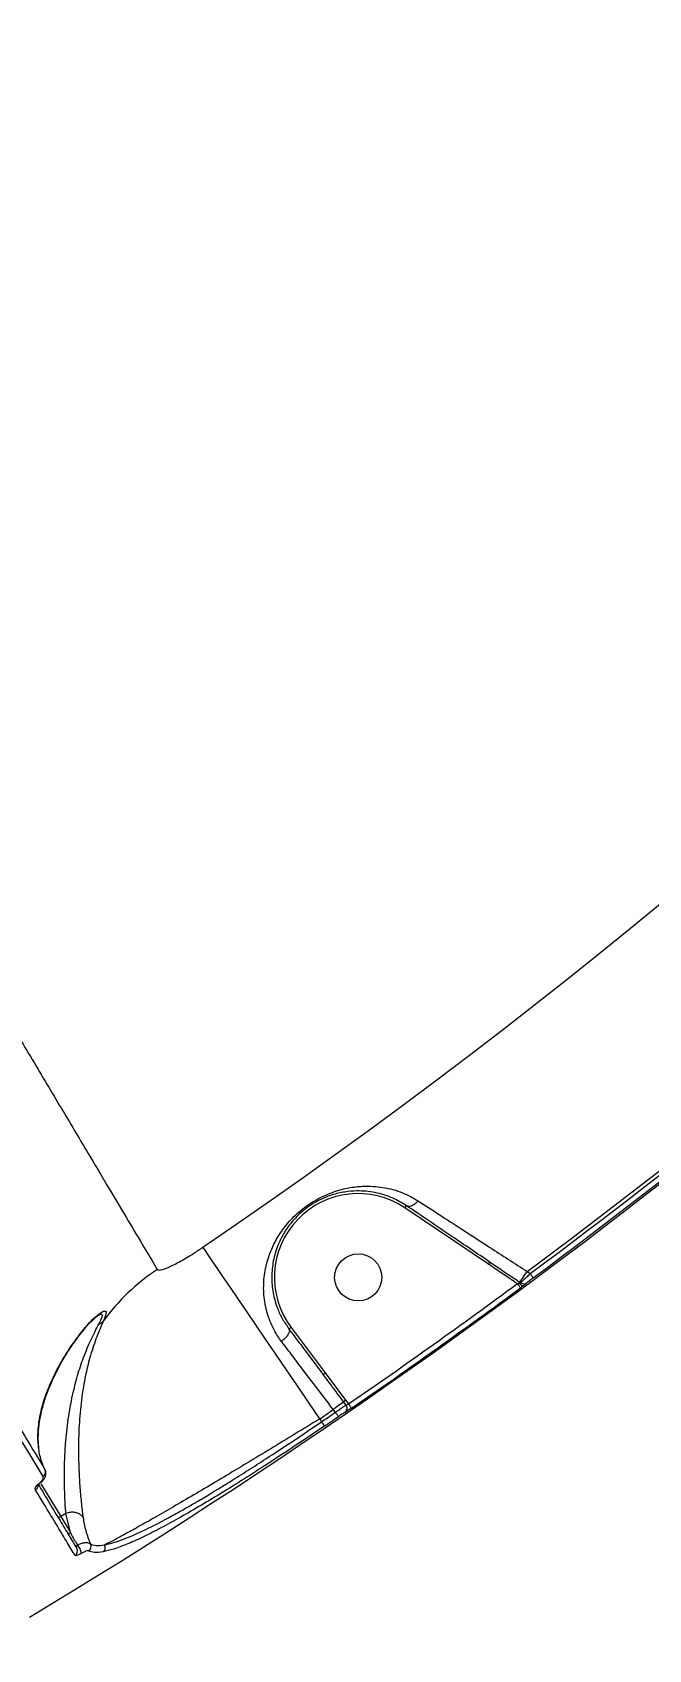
# Model space of a CAD drawing. Header units: millimetres. Extents: x -10374 to 11119, y -8221 to 9433.
# Drawn here: x 1317.5 to 1435.2, y -2514.5 to -2205.8 of the extents above; entities that cross this region are included whole.
import ezdxf

# ---------------------------------------------------------------- set-up
doc = ezdxf.new("R2010")
doc.units = ezdxf.units.MM
for name, color, linetype in [('DIKOM_ОБЪЕКТ', 7, 'Continuous'), ('DIKOM_РАЗМЕР_ЗОНА', 7, 'Continuous'), ('DIKOM_РАЗМЕР_ОБЪЕКТА', 7, 'Continuous')]:
    doc.layers.add(name, color=color, linetype=linetype)
doc.styles.add('style1', font='arial.ttf', dxfattribs={"width": 0.8})
doc.dimstyles.new('1-50', dxfattribs={"dimtxt": 300, "dimasz": 200, "dimexe": 100, "dimexo": 0, "dimgap": 100, "dimtad": 0, "dimdec": 0, "dimtxsty": 'style1', "dimcen": 0, "dimclrd": 7, "dimclre": 7, "dimadec": 1, "dimazin": 2, "dimtfac": 1, "dimtdec": 0, "dimtmove": 1, "dimatfit": 3, "dimfxl": 0, "dimlwd": 25, "dimlwe": 18, "dimarcsym": 0})

# ---------------------------------------------------------------- blocks, each defined once
blk = doc.blocks.new('*D16')
at = {"layer": 'Defpoints', "color": 0, "transparency": 16777216}
for p in [(-9045.1, 5161.67), (3694.49, 5161.67), (1813.16, -6719.94)]:
    blk.add_point(p, dxfattribs=at)
at = {"layer": 'DIKOM_РАЗМЕР_ОБЪЕКТА', "color": 7, "lineweight": 18, "transparency": 16777216}
for p, q in [((3694.49, 5161.67), (-9145.1, 5161.67)), ((1813.16, -6719.94), (-9145.1, -6719.94))]:
    blk.add_line(p, q, dxfattribs=at)
at = {"layer": 'DIKOM_РАЗМЕР_ОБЪЕКТА', "color": 7, "lineweight": 25, "transparency": 16777216}
for p, q in [((-9045.1, 4961.67), (-9045.1, -0.45)), ((-9045.1, -6519.94), (-9045.1, -1080.23))]:
    blk.add_line(p, q, dxfattribs=at)
at = {"layer": 'DIKOM_РАЗМЕР_ОБЪЕКТА', "color": 7, "transparency": 16777216}
for points in [[(-9078.43, 4961.67), (-9011.76, 4961.67), (-9045.1, 5161.67)], [(-9078.43, -6519.94), (-9011.76, -6519.94), (-9045.1, -6719.94)]]:
    blk.add_solid(points, dxfattribs=at)
at = {"layer": 'DIKOM_РАЗМЕР_ОБЪЕКТА', "color": 0, "transparency": 16777216, "insert": (-9045.1, -540.34), "char_height": 300, "attachment_point": 5, "rotation": 90, "style": 'style1'}
blk.add_mtext('11900', dxfattribs=at)
blk = doc.blocks.new('*D14')
at = {"layer": 'Defpoints', "color": 0, "transparency": 16777216}
for p in [(-7515.85, 9236.32), (11119.43, -1423.4), (-7515.85, -2401.58)]:
    blk.add_point(p, dxfattribs=at)
at = {"layer": 'DIKOM_РАЗМЕР_ЗОНА', "color": 7, "lineweight": 18, "transparency": 16777216}
for p, q in [((-7515.85, -2401.58), (-7515.85, 9336.32)), ((11119.43, -1423.4), (11119.43, 9336.32))]:
    blk.add_line(p, q, dxfattribs=at)
at = {"layer": 'DIKOM_РАЗМЕР_ЗОНА', "color": 7, "lineweight": 25, "transparency": 16777216}
for p, q in [((-7315.85, 9236.32), (77.56, 9236.32)), ((10919.43, 9236.32), (1157.34, 9236.32))]:
    blk.add_line(p, q, dxfattribs=at)
at = {"layer": 'DIKOM_РАЗМЕР_ЗОНА', "color": 7, "transparency": 16777216}
for points in [[(-7315.85, 9269.65), (-7315.85, 9202.98), (-7515.85, 9236.32)], [(10919.43, 9269.65), (10919.43, 9202.98), (11119.43, 9236.32)]]:
    blk.add_solid(points, dxfattribs=at)
at = {"layer": 'DIKOM_РАЗМЕР_ЗОНА', "color": 0, "transparency": 16777216, "insert": (617.45, 9236.32), "char_height": 300, "attachment_point": 5, "style": 'style1'}
blk.add_mtext('18650', dxfattribs=at)
blk = doc.blocks.new('*D13')
at = {"layer": 'Defpoints', "color": 0, "transparency": 16777216}
for p in [(-10176.97, 7112.81), (3082.33, 7112.81), (2015.48, -8221.4)]:
    blk.add_point(p, dxfattribs=at)
at = {"layer": 'DIKOM_РАЗМЕР_ЗОНА', "color": 7, "lineweight": 18, "transparency": 16777216}
for p, q in [((3082.33, 7112.81), (-10276.97, 7112.81)), ((2015.48, -8221.4), (-10276.97, -8221.4))]:
    blk.add_line(p, q, dxfattribs=at)
at = {"layer": 'DIKOM_РАЗМЕР_ЗОНА', "color": 7, "lineweight": 25, "transparency": 16777216}
for p, q in [((-10176.97, 6912.81), (-10176.97, -14.41)), ((-10176.97, -8021.4), (-10176.97, -1094.19))]:
    blk.add_line(p, q, dxfattribs=at)
at = {"layer": 'DIKOM_РАЗМЕР_ЗОНА', "color": 7, "transparency": 16777216}
for points in [[(-10210.3, 6912.81), (-10143.64, 6912.81), (-10176.97, 7112.81)], [(-10210.3, -8021.4), (-10143.64, -8021.4), (-10176.97, -8221.4)]]:
    blk.add_solid(points, dxfattribs=at)
at = {"layer": 'DIKOM_РАЗМЕР_ЗОНА', "color": 0, "transparency": 16777216, "insert": (-10176.97, -554.3), "char_height": 300, "attachment_point": 5, "rotation": 90, "style": 'style1'}
blk.add_mtext('15300', dxfattribs=at)

msp = doc.modelspace()

# ---------------------------------------------------------------- linework, layer by layer
at = {"layer": 'DIKOM_ОБЪЕКТ', "color": 7, "linetype": 'Continuous', "lineweight": 15}
for p, q in [((1404.6, -2440.94), (1388.63, -2430.14)), ((1410.61, -2444.36), (1410.8, -2444.49)), ((1411.99, -2442.32), (1412.57, -2442.71)), ((1366.92, -2453.01), (1373.46, -2461.67)), ((1373.46, -2461.67), (1377.35, -2466.88)), ((1375.39, -2469.19), (1374.99, -2468.67)), ((1377.43, -2467.8), (1376.96, -2467.18)), ((1377.35, -2466.88), (1377.89, -2467.59)), ((1372.41, -2470.43), (1372.75, -2471)), ((1323.96, -2488.49), (1322.96, -2489.09)), ((1322.96, -2489.09), (1324.8, -2492.16)), ((1323.96, -2488.49), (1323.96, -2488.49)), ((1324.8, -2492.16), (1323.96, -2488.49))]:
    msp.add_line(p, q, dxfattribs=at)
at = {"layer": 'DIKOM_ОБЪЕКТ', "color": 7, "linetype": 'Continuous', "lineweight": 15, "flags": 128}
for points in [[(1372.41, -2470.43), (1370.26, -2467.27), (1368.14, -2464.15), (1366.05, -2461.08), (1364.02, -2458.1), (1362.06, -2455.23), (1360.21, -2452.49), (1358.46, -2449.92), (1356.84, -2447.54), (1355.36, -2445.37), (1354.04, -2443.43), (1352.88, -2441.73), (1351.9, -2440.29), (1351.11, -2439.13), (1350.52, -2438.25), (1350.12, -2437.67)], [(1410.13, -2444.63), (1410.24, -2444.78), (1410.35, -2444.93), (1410.46, -2445.07), (1410.54, -2445.19), (1410.62, -2445.29), (1410.67, -2445.37), (1410.71, -2445.42), (1410.72, -2445.44)], [(1410.47, -2444.57), (1410.5, -2444.53), (1410.52, -2444.5), (1410.54, -2444.46), (1410.56, -2444.43), (1410.58, -2444.41), (1410.59, -2444.39), (1410.6, -2444.37), (1410.61, -2444.36)], [(1410.47, -2444.57), (1410.58, -2444.69), (1410.71, -2444.8), (1410.83, -2444.89), (1410.95, -2444.96), (1411.06, -2445), (1411.16, -2445.02), (1411.25, -2445.01), (1411.33, -2444.98)], [(1410.61, -2444.36), (1410.67, -2444.27), (1410.78, -2444.12), (1410.92, -2443.91), (1411.09, -2443.66), (1411.29, -2443.36), (1411.51, -2443.03), (1411.75, -2442.68), (1411.99, -2442.32)], [(1412.57, -2442.71), (1412.69, -2442.86), (1412.79, -2443.01), (1412.9, -2443.15), (1412.98, -2443.27), (1413.06, -2443.37), (1413.12, -2443.44), (1413.15, -2443.49), (1413.17, -2443.51)], [(1373.46, -2461.67), (1373.38, -2461.72), (1373.31, -2461.78), (1373.24, -2461.83), (1373.18, -2461.88), (1373.13, -2461.92), (1373.09, -2461.94), (1373.07, -2461.96), (1373.06, -2461.97)], [(1376.96, -2467.18), (1376.87, -2467.25), (1376.72, -2467.36), (1376.53, -2467.51), (1376.28, -2467.69), (1375.99, -2467.91), (1375.68, -2468.15), (1375.34, -2468.4), (1374.99, -2468.67)], [(1375.39, -2469.19), (1375.5, -2469.35), (1375.6, -2469.5), (1375.7, -2469.64), (1375.78, -2469.76), (1375.85, -2469.87), (1375.91, -2469.94), (1375.94, -2470), (1375.95, -2470.02)], [(1377.35, -2466.88), (1377.28, -2466.93), (1377.21, -2466.99), (1377.15, -2467.03), (1377.09, -2467.08), (1377.05, -2467.11), (1377.01, -2467.14), (1376.98, -2467.17), (1376.96, -2467.18)], [(1377.89, -2467.59), (1378, -2467.75), (1378.1, -2467.9), (1378.2, -2468.04), (1378.28, -2468.16), (1378.35, -2468.27), (1378.41, -2468.35), (1378.44, -2468.4), (1378.46, -2468.42)], [(1319.19, -2482.82), (1320, -2484.17), (1321.09, -2485.99), (1322.09, -2487.64), (1322.96, -2489.09)]]:
    msp.add_lwpolyline(points, dxfattribs=at)
at = {"layer": 'DIKOM_ОБЪЕКТ', "color": 7, "linetype": 'Continuous', "lineweight": 15}
msp.add_circle((1379.75, -2443.44), 4.5, dxfattribs=at)
for centre, radius, start, end in [((692.94, -1471.64), 1210, 301.04739, 331.95261), ((692.94, -1471.64), 1168.37, 304.22698, 328.77302), ((692.94, -1471.64), 1208, 306.52992, 311.76044), ((692.94, -1471.64), 1208.65, 306.54093, 311.75788), ((692.94, -1471.64), 1209.65, 306.54093, 311.75788), ((1379.75, -2443.44), 16, 56.2734, 216.7266), ((1416.89, -2448.93), 33.94, 145.5242, 146.368), ((1110.46, -2241.5), 355.39, 325.8605, 325.9412), ((1363.81, -2475.56), 40.44, 123.6746, 144.0497), ((692.94, -1471.64), 1208.75, 304.51743, 306.39379), ((1411.37, -2443.67), 0.995, 235.4613, 305.8495), ((692.94, -1471.64), 1209.75, 304.51743, 306.39379), ((1329.7, -2450.55), 1.87, 286.6099, 317.3307), ((1424.82, -2530.07), 96.39, 126.9179, 127.2152), ((692.94, -1471.64), 1208, 304.22698, 304.37538), ((692.94, -1471.64), 1208.65, 304.22521, 304.37685), ((1376.63, -2468.4), 1, 305.2569, 37.0135), ((1182.17, -2601.29), 230.87, 34.1121, 34.36), ((692.94, -1471.64), 1209.65, 304.22521, 304.37685), ((1319.09, -2480.6), 0.978, 300.4066, 26.8874), ((1317.66, -2483.16), 1, 300.9643, 7.6767), ((1318.94, -2482.64), 0.0781, 233.9661, 294.3706), ((1322.68, -2488.73), 0.454, 219.2258, 307.4038), ((1324.53, -2491.8), 0.454, 219.2689, 307.3607), ((1325.16, -2495.66), 0.993, 301.3131, 30.624), ((1323.9, -2496.66), 3.09, 10.4736, 43.4025), ((1327.74, -2494.78), 1.01, 302.3324, 28.2281), ((1330.46, -2495), 1.02, 305.624, 29.7444)]:
    msp.add_arc(centre, radius, start, end, dxfattribs=at)
for points, knots in [([(1079.25, -1999.44), (1082.23, -2004.54), (1088.2, -2014.73), (1097.35, -2030.34), (1106.63, -2046.13), (1116.14, -2062.3), (1125.86, -2078.82), (1135.79, -2095.67), (1145.76, -2112.56), (1156.07, -2130.02), (1166.71, -2148.02), (1177.65, -2166.51), (1188.52, -2184.87), (1199.27, -2203.01), (1209.85, -2220.85), (1220.21, -2238.31), (1230.34, -2255.35), (1240.2, -2271.96), (1249.8, -2288.11), (1259.08, -2303.72), (1268.01, -2318.72), (1276.53, -2333.05), (1284.63, -2346.66), (1292.31, -2359.55), (1299.55, -2371.71), (1306.31, -2383.06), (1312.57, -2393.57), (1318.41, -2403.36), (1323.77, -2412.35), (1328.61, -2420.47), (1332.82, -2427.54), (1336.37, -2433.5), (1339.31, -2438.42), (1340.7, -2440.75), (1341.39, -2441.91)], [0, 0, 0, 0, 0.027766, 0.055566, 0.083366, 0.111132, 0.140037, 0.16898, 0.197923, 0.226828, 0.258637, 0.290548, 0.32251, 0.354472, 0.386382, 0.418191, 0.449896, 0.4817, 0.513556, 0.545411, 0.577215, 0.608919, 0.640547, 0.672276, 0.704055, 0.735834, 0.767563, 0.799191, 0.832594, 0.866026, 0.899429, 0.932943, 0.966486, 1, 1, 1, 1]), ([(1365.1, -2455.66), (1364.63, -2454.98), (1363.7, -2453.62), (1362.57, -2451.06), (1361.79, -2448.07), (1361.61, -2444.66), (1362.05, -2441.31), (1363.05, -2438.26), (1364.46, -2435.53), (1366.27, -2433.03), (1368.3, -2430.99), (1370.26, -2429.52), (1371.86, -2428.52), (1373.54, -2427.69), (1375.59, -2426.89), (1377.96, -2426.29), (1381.05, -2425.94), (1384.5, -2426.15), (1388.05, -2427.08), (1390.19, -2428.27), (1391.16, -2428.82)], [0, 0, 0, 0, 0.04508, 0.090183, 0.158891, 0.227685, 0.298405, 0.369115, 0.42505, 0.480821, 0.540822, 0.571386, 0.601951, 0.634465, 0.66703, 0.719846, 0.772769, 0.852885, 0.932986, 1, 1, 1, 1]), ([(1388.91, -2429.72), (1388.91, -2429.72), (1388.03, -2429.17), (1386.12, -2428.09), (1382.96, -2427.14), (1379.91, -2426.86), (1377.19, -2427.08), (1375.11, -2427.56), (1373.29, -2428.23), (1371.57, -2429.06), (1370.16, -2429.98), (1368.5, -2431.31), (1366.93, -2432.92), (1365.42, -2435.12), (1364.25, -2437.55), (1363.45, -2440.28), (1363.16, -2443.28), (1363.4, -2446.36), (1364.19, -2449.08), (1365.19, -2451.44), (1366.19, -2452.64), (1366.52, -2453.31), (1366.52, -2453.31)], [0, 0, 0, 0, 0.00005, 0.068785, 0.150683, 0.232579, 0.285123, 0.337532, 0.368491, 0.399364, 0.443483, 0.455883, 0.512443, 0.567507, 0.622784, 0.694931, 0.767099, 0.837762, 0.90834, 0.954174, 0.999978, 1, 1, 1, 1]), ([(1388.91, -2429.72), (1389.06, -2429.79), (1389.35, -2429.91), (1389.93, -2429.79), (1390.53, -2429.45), (1390.94, -2429.08), (1391.13, -2428.85), (1391.16, -2428.82)], [0, 0, 0, 0, 0.246247, 0.492478, 0.738678, 0.958066, 1, 1, 1, 1]), ([(1391.16, -2428.82), (1392.48, -2429.67), (1395.15, -2431.4), (1399.76, -2434.39), (1404.23, -2437.28), (1408.42, -2440), (1410.8, -2441.54), (1411.99, -2442.32)], [0, 0, 0, 0, 0.210647, 0.42475, 0.676217, 0.837399, 1, 1, 1, 1]), ([(1404.88, -2440.53), (1403.66, -2439.7), (1401.2, -2438.04), (1397.26, -2435.37), (1393.08, -2432.54), (1390.31, -2430.67), (1388.91, -2429.72)], [0, 0, 0, 0, 0.216082, 0.434107, 0.714771, 1, 1, 1, 1]), ([(1341.39, -2441.91), (1341.56, -2441.99), (1341.92, -2442.15), (1343.54, -2441.56), (1345.74, -2440.43), (1348.06, -2439.05), (1349.53, -2438.06), (1350.12, -2437.67)], [0, 0, 0, 0, 0.209905, 0.422884, 0.638257, 0.855357, 1, 1, 1, 1]), ([(1410.13, -2444.63), (1409.95, -2444.51), (1408.12, -2443.27), (1406.27, -2442.05), (1404.6, -2440.94)], [0, 0, 0, 0, 0.097384, 1, 1, 1, 1]), ([(1404.88, -2440.53), (1406.55, -2441.63), (1408.46, -2442.91), (1410.36, -2444.19), (1410.61, -2444.36)], [0, 0, 0, 0, 0.870243, 1, 1, 1, 1]), ([(1410.13, -2444.63), (1410.22, -2444.62), (1410.33, -2444.6), (1410.44, -2444.58), (1410.47, -2444.57)], [0, 0, 0, 0, 0.720869, 1, 1, 1, 1]), ([(1410.47, -2444.57), (1410.52, -2444.56), (1410.62, -2444.54), (1410.74, -2444.51), (1410.79, -2444.5), (1410.8, -2444.49), (1410.8, -2444.49)], [0, 0, 0, 0, 0.327947, 0.678701, 0.920239, 1, 1, 1, 1]), ([(1410.8, -2444.49), (1410.85, -2444.43), (1410.95, -2444.31), (1411.37, -2443.89), (1411.93, -2443.34), (1412.36, -2442.92), (1412.57, -2442.71)], [0, 0, 0, 0, 0.24249, 0.491684, 0.747242, 1, 1, 1, 1]), ([(1411.95, -2444.48), (1411.92, -2444.51), (1411.86, -2444.57), (1411.62, -2444.76), (1411.42, -2444.91), (1411.33, -2444.98)], [0, 0, 0, 0, 0.350905, 0.70138, 1, 1, 1, 1]), ([(1413.17, -2443.51), (1413.02, -2443.62), (1412.72, -2443.85), (1412.34, -2444.15), (1412.05, -2444.38), (1411.98, -2444.44), (1411.95, -2444.48)], [0, 0, 0, 0, 0.256641, 0.513637, 0.761223, 1, 1, 1, 1]), ([(1411.33, -2444.98), (1411.27, -2445.02), (1411.09, -2445.17), (1410.87, -2445.32), (1410.72, -2445.44)], [0, 0, 0, 0, 0.287656, 1, 1, 1, 1]), ([(1327.18, -2453.7), (1327.42, -2453.41), (1327.95, -2452.73), (1328.73, -2451.9), (1329.42, -2451.25), (1329.85, -2450.9), (1330.08, -2450.76), (1330.07, -2450.76), (1330.07, -2450.76)], [0, 0, 0, 0, 0.199151, 0.459586, 0.674436, 0.849925, 0.991522, 1, 1, 1, 1]), ([(1327.36, -2453.34), (1328.11, -2452.48), (1329.15, -2451.3), (1330.35, -2450.34), (1331.07, -2449.89), (1331.59, -2449.8), (1331.68, -2450.36), (1331.3, -2451.29), (1331.08, -2451.82)], [0, 0, 0, 0, 0.303076, 0.416432, 0.529519, 0.668756, 0.808542, 1, 1, 1, 1]), ([(1330.24, -2452.35), (1330.5, -2451.83), (1330.96, -2450.94), (1330.91, -2450.43), (1330.51, -2450.49), (1330.16, -2450.73), (1330.08, -2450.78)], [0, 0, 0, 0, 0.384312, 0.655413, 0.928217, 1, 1, 1, 1]), ([(1319.96, -2480.15), (1319.67, -2479.47), (1319.06, -2478.06), (1318.64, -2475.65), (1318.57, -2472.99), (1318.91, -2470.11), (1319.67, -2467.08), (1320.82, -2463.94), (1322.41, -2460.65), (1324.46, -2457.15), (1326.39, -2454.61), (1327.36, -2453.34)], [0, 0, 0, 0, 0.107958, 0.221264, 0.334572, 0.449783, 0.564987, 0.672072, 0.779128, 0.889621, 1, 1, 1, 1]), ([(1318.81, -2476.2), (1318.75, -2475.61), (1318.63, -2474.34), (1318.75, -2472.16), (1319.1, -2469.78), (1319.73, -2467.3), (1320.61, -2464.79), (1321.73, -2462.25), (1323.01, -2459.8), (1324.39, -2457.51), (1325.72, -2455.53), (1326.72, -2454.26), (1327.15, -2453.7)], [0, 0, 0, 0, 0.104907, 0.224888, 0.345692, 0.461082, 0.571615, 0.677407, 0.77933, 0.863578, 0.940781, 1, 1, 1, 1]), ([(1323.96, -2488.49), (1323.96, -2488.49), (1323.96, -2488.24), (1323.82, -2487.18), (1323.74, -2485.06), (1323.65, -2481.98), (1323.69, -2478.66), (1323.9, -2474.8), (1324.36, -2470.48), (1325.14, -2466.09), (1326.15, -2462.15), (1327.33, -2458.57), (1328.78, -2455.16), (1329.75, -2453.28), (1330.24, -2452.35)], [0, 0, 0, 0, 0.000013, 0.02651, 0.109103, 0.191776, 0.275172, 0.358631, 0.473219, 0.587937, 0.686268, 0.784626, 0.892488, 1, 1, 1, 1]), ([(1331.08, -2451.82), (1330.67, -2452.76), (1329.85, -2454.64), (1328.65, -2458.14), (1327.72, -2461.83), (1326.99, -2465.9), (1326.51, -2470.45), (1326.32, -2474.95), (1326.37, -2478.96), (1326.53, -2482.44), (1326.79, -2485.66), (1327.04, -2487.89), (1327.19, -2488.97), (1327.23, -2489.24)], [0, 0, 0, 0, 0.107141, 0.214578, 0.311347, 0.408093, 0.521753, 0.635296, 0.719263, 0.803176, 0.88782, 0.972403, 1, 1, 1, 1]), ([(1327.36, -2453.34), (1327.35, -2453.37), (1327.3, -2453.5), (1327.21, -2453.61), (1327.13, -2453.69)], [0, 0, 0, 0, 0.210245, 1, 1, 1, 1]), ([(1366.52, -2453.31), (1366.57, -2453.42), (1366.66, -2453.64), (1366.5, -2454.14), (1366.13, -2454.71), (1365.66, -2455.2), (1365.29, -2455.51), (1365.14, -2455.63), (1365.1, -2455.66)], [0, 0, 0, 0, 0.212346, 0.424699, 0.637048, 0.849398, 0.965493, 1, 1, 1, 1]), ([(1366.52, -2453.31), (1367.17, -2454.17), (1368.55, -2455.99), (1370.74, -2458.89), (1372.29, -2460.94), (1373.06, -2461.97)], [0, 0, 0, 0, 0.309346, 0.653213, 1, 1, 1, 1]), ([(1305.48, -2456.04), (1306.88, -2458.38), (1309.69, -2463.06), (1313.47, -2469.34), (1316.95, -2475.13), (1318.96, -2478.48), (1319.96, -2480.15)], [0, 0, 0, 0, 0.249097, 0.498194, 0.749096, 1, 1, 1, 1]), ([(1374.99, -2468.67), (1373.65, -2466.9), (1370.92, -2463.31), (1367.61, -2458.96), (1365.72, -2456.47), (1365.1, -2455.66)], [0, 0, 0, 0, 0.395873, 0.803224, 1, 1, 1, 1]), ([(1319.59, -2481.44), (1318.59, -2479.77), (1316.59, -2476.45), (1313.11, -2470.66), (1309.32, -2464.35), (1306.49, -2459.63), (1305.07, -2457.27)], [0, 0, 0, 0, 0.249098, 0.498194, 0.749098, 1, 1, 1, 1]), ([(1376.96, -2467.18), (1376.76, -2466.91), (1375.75, -2465.58), (1374.47, -2463.84), (1373.36, -2462.37), (1373.06, -2461.97)], [0, 0, 0, 0, 0.153632, 0.768307, 1, 1, 1, 1]), ([(1375.39, -2469.19), (1375.43, -2469.17), (1375.69, -2468.98), (1376.18, -2468.63), (1376.78, -2468.22), (1377.24, -2467.91), (1377.36, -2467.84), (1377.43, -2467.8)], [0, 0, 0, 0, 0.037215, 0.278169, 0.518906, 0.759422, 1, 1, 1, 1]), ([(1377.21, -2469.22), (1377.17, -2469.24), (1377.08, -2469.28), (1376.8, -2469.45), (1376.44, -2469.69), (1376.14, -2469.89), (1375.98, -2470), (1375.95, -2470.02)], [0, 0, 0, 0, 0.240705, 0.481356, 0.7221, 0.962708, 1, 1, 1, 1]), ([(1378.46, -2468.42), (1378.43, -2468.43), (1378.27, -2468.54), (1377.97, -2468.74), (1377.61, -2468.98), (1377.33, -2469.16), (1377.25, -2469.2), (1377.21, -2469.22)], [0, 0, 0, 0, 0.037176, 0.277949, 0.518558, 0.759213, 1, 1, 1, 1]), ([(1377.43, -2467.8), (1377.44, -2467.8), (1377.48, -2467.79), (1377.58, -2467.75), (1377.72, -2467.69), (1377.82, -2467.63), (1377.88, -2467.6), (1377.89, -2467.59)], [0, 0, 0, 0, 0.240305, 0.481373, 0.722543, 0.962867, 1, 1, 1, 1]), ([(1373.31, -2471.82), (1371.49, -2473.05), (1367.86, -2475.51), (1362.69, -2478.89), (1357.89, -2481.97), (1353.49, -2484.71), (1349.29, -2487.23), (1345.35, -2489.5), (1341.72, -2491.48), (1338.42, -2493.14), (1335.52, -2494.43), (1333, -2495.37), (1331.7, -2495.68), (1331.05, -2495.83)], [0, 0, 0, 0, 0.102186, 0.204366, 0.292493, 0.380891, 0.469015, 0.557407, 0.646077, 0.73447, 0.822882, 0.911581, 1, 1, 1, 1]), ([(1372.41, -2470.43), (1370.84, -2471.39), (1367.72, -2473.31), (1363.05, -2476.16), (1358.47, -2478.92), (1354.04, -2481.58), (1349.81, -2484.1), (1345.84, -2486.43), (1342.19, -2488.55), (1338.89, -2490.43), (1336.02, -2492.03), (1333.59, -2493.35), (1332.13, -2494.11), (1331.47, -2494.43), (1331.34, -2494.49)], [0, 0, 0, 0, 0.087445, 0.174885, 0.263315, 0.352021, 0.440444, 0.529749, 0.619339, 0.708642, 0.79855, 0.888749, 0.978658, 1, 1, 1, 1]), ([(1331.34, -2494.49), (1332.31, -2494.26), (1333.79, -2493.9), (1336.4, -2492.85), (1339.29, -2491.54), (1342.61, -2489.84), (1346.29, -2487.8), (1350.17, -2485.55), (1354.35, -2483.01), (1358.71, -2480.27), (1362.7, -2477.7), (1367.39, -2474.62), (1370.95, -2472.21), (1372.75, -2471)], [0, 0, 0, 0, 0.130743, 0.198065, 0.265386, 0.396116, 0.463449, 0.530784, 0.661201, 0.728346, 0.795495, 0.89689, 1, 1, 1, 1]), ([(1318.9, -2482.7), (1319, -2482.62), (1319.21, -2482.47), (1319.46, -2482.18), (1319.65, -2481.83), (1319.66, -2481.58), (1319.6, -2481.46), (1319.59, -2481.44)], [0, 0, 0, 0, 0.145606, 0.290011, 0.532126, 0.909822, 1, 1, 1, 1]), ([(1319.07, -2482.63), (1319.17, -2482.55), (1319.44, -2482.35), (1319.78, -2481.95), (1320.08, -2481.42), (1320.17, -2480.8), (1320.11, -2480.31), (1319.95, -2480.15), (1319.94, -2480.13)], [0, 0, 0, 0, 0.101074, 0.281828, 0.511429, 0.753563, 0.982724, 1, 1, 1, 1]), ([(1318.17, -2484.02), (1318.16, -2483.99), (1318.09, -2483.87), (1318.11, -2483.61), (1318.32, -2483.24), (1318.58, -2482.95), (1318.79, -2482.78), (1318.9, -2482.7)], [0, 0, 0, 0, 0.095101, 0.472006, 0.715837, 0.85727, 1, 1, 1, 1]), ([(1325.68, -2496.51), (1325.62, -2496.41), (1325.34, -2495.95), (1324.55, -2494.64), (1323.14, -2492.29), (1321, -2488.73), (1319.18, -2485.7), (1318.17, -2484.02)], [0, 0, 0, 0, 0.032166, 0.160835, 0.418397, 0.675957, 1, 1, 1, 1]), ([(1318.6, -2483.08), (1318.6, -2483.08), (1318.6, -2483.12), (1318.63, -2483.03), (1318.74, -2482.91), (1318.86, -2482.8), (1318.95, -2482.73), (1318.98, -2482.71)], [0, 0, 0, 0, 0.083881, 0.474248, 0.726703, 0.903902, 1, 1, 1, 1]), ([(1318.61, -2482.83), (1319.37, -2484.09), (1320.91, -2486.66), (1322.88, -2489.94), (1324.63, -2492.85), (1325.55, -2494.39), (1326.01, -2495.15)], [0, 0, 0, 0, 0.242267, 0.493921, 0.746961, 1, 1, 1, 1]), ([(1327.23, -2489.24), (1327.21, -2489.21), (1327.13, -2489.1), (1326.89, -2488.82), (1326.39, -2488.48), (1325.62, -2488.27), (1324.76, -2488.24), (1324.23, -2488.41), (1323.96, -2488.49)], [0, 0, 0, 0, 0.034313, 0.136488, 0.352409, 0.568267, 0.784179, 1, 1, 1, 1]), ([(1327.23, -2489.24), (1327.37, -2490.12), (1327.67, -2491.89), (1328.3, -2493.49), (1328.62, -2494.3)], [0, 0, 0, 0, 0.497873, 1, 1, 1, 1]), ([(1324.8, -2492.16), (1324.9, -2492.35), (1325.34, -2493.14), (1325.8, -2493.93), (1326.15, -2494.54)], [0, 0, 0, 0, 0.234317, 1, 1, 1, 1]), ([(1326.15, -2494.54), (1326.39, -2494.42), (1326.88, -2494.2), (1327.61, -2494.03), (1328.27, -2494.03), (1328.51, -2494.21), (1328.62, -2494.3)], [0, 0, 0, 0, 0.214685, 0.434771, 0.718803, 1, 1, 1, 1]), ([(1326.94, -2496.1), (1326.91, -2496.12), (1326.75, -2496.21), (1326.46, -2496.36), (1326.09, -2496.51), (1325.79, -2496.58), (1325.71, -2496.53), (1325.68, -2496.51)], [0, 0, 0, 0, 0.049096, 0.217823, 0.426594, 0.702208, 1, 1, 1, 1]), ([(1326.01, -2495.15), (1325.99, -2495.1), (1325.95, -2495), (1325.96, -2494.84), (1326.01, -2494.7), (1326.07, -2494.61), (1326.11, -2494.57), (1326.14, -2494.55), (1326.15, -2494.54)], [0, 0, 0, 0, 0.348218, 0.649112, 0.844361, 0.934221, 0.969457, 1, 1, 1, 1]), ([(1328.28, -2495.63), (1328.22, -2495.62), (1328.12, -2495.59), (1327.78, -2495.69), (1327.38, -2495.86), (1327.08, -2496.02), (1326.94, -2496.1)], [0, 0, 0, 0, 0.297475, 0.588945, 0.802725, 1, 1, 1, 1]), ([(1331.05, -2495.83), (1330.46, -2495.91), (1329.26, -2496.07), (1328.61, -2495.78), (1328.28, -2495.63)], [0, 0, 0, 0, 0.496497, 1, 1, 1, 1]), ([(1328.62, -2494.3), (1328.94, -2494.44), (1329.59, -2494.73), (1330.75, -2494.57), (1331.34, -2494.49)], [0, 0, 0, 0, 0.496486, 1, 1, 1, 1])]:
    msp.add_open_spline(points, degree=3, knots=knots, dxfattribs=at)

# ---------------------------------------------------------------- dimensions: what is measured, and where the dimension line sits
at = {"layer": 'DIKOM_РАЗМЕР_ЗОНА'}
for base, p1, p2, angle, text, picture, middle in [((-7515.85, 9236.32), (11119.43, -1423.4), (-7515.85, -2401.58), 180, '18650', '*D14', (617.45, 9236.32)), ((-10176.97, 7112.81), (2015.48, -8221.4), (3082.33, 7112.81), 270, '15300', '*D13', (-10176.97, -554.3))]:
    dim = msp.add_linear_dim(base=base, p1=p1, p2=p2, angle=angle, text=text, dimstyle='1-50', override={"dimscale": 1, "dimtix": 0, "dimtofl": 1, "dimtmove": 1, "dimatfit": 3}, dxfattribs=at)
    dim.commit()
    dim.dimension.update_dxf_attribs({"geometry": picture, "text_midpoint": middle, "dimtype": 160})
at = {"layer": 'DIKOM_РАЗМЕР_ОБЪЕКТА'}
dim = msp.add_linear_dim(base=(-9045.1, 5161.67), p1=(1813.16, -6719.94), p2=(3694.49, 5161.67), angle=270, text='11900', dimstyle='1-50', override={"dimscale": 1, "dimtix": 0, "dimtofl": 1, "dimtmove": 1, "dimatfit": 3}, dxfattribs=at)
dim.commit()
dim.dimension.update_dxf_attribs({"geometry": '*D16', "text_midpoint": (-9045.1, -540.34), "dimtype": 160})

doc.saveas('drawing.dxf')
